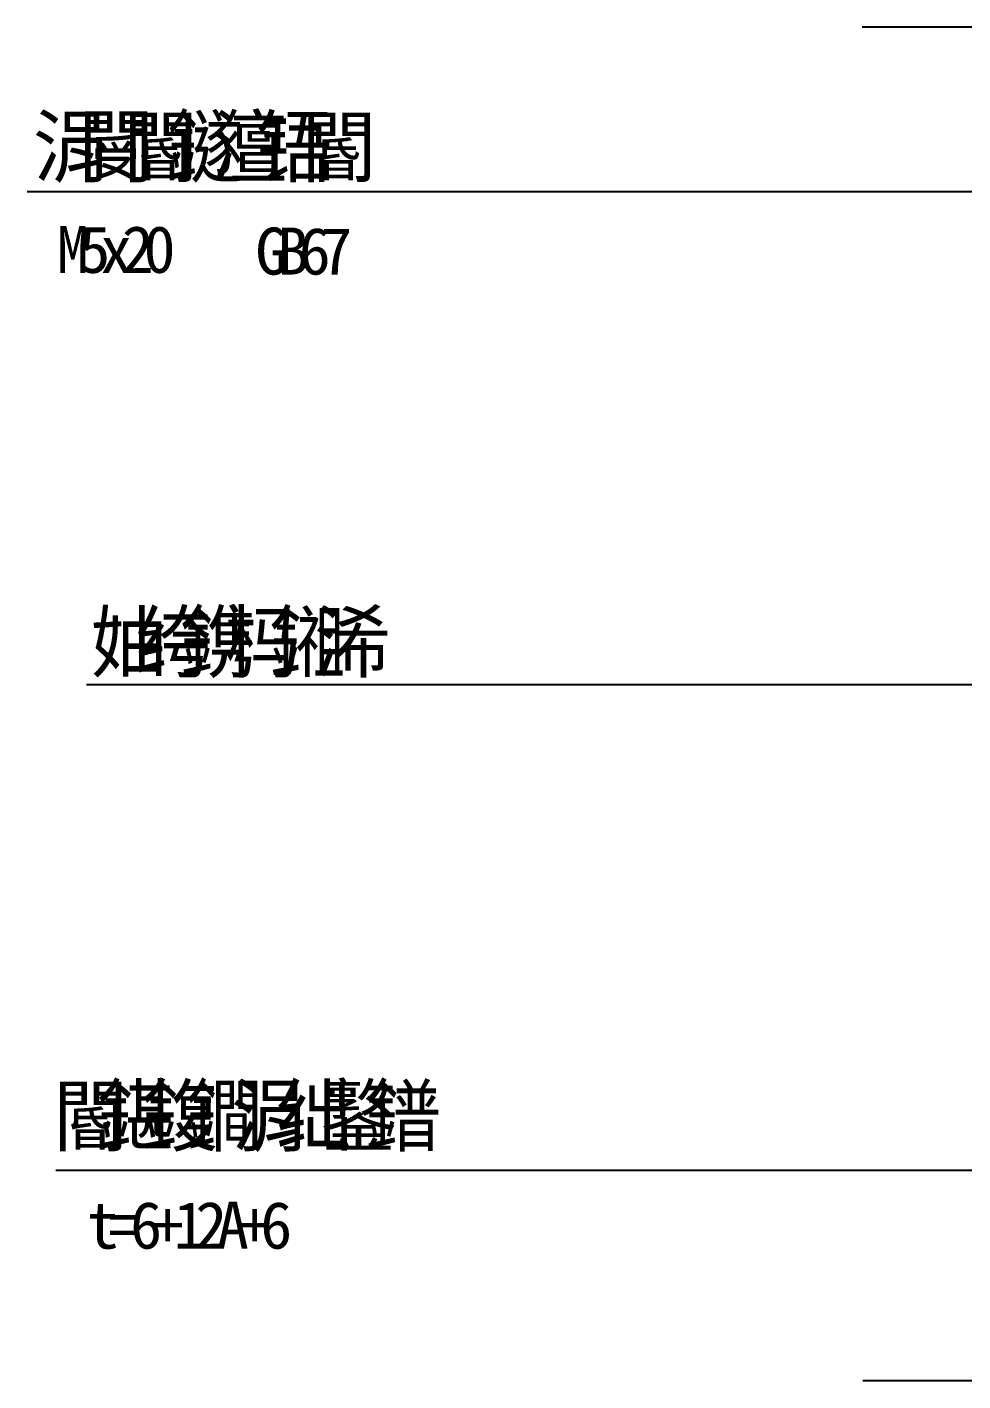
# Model space of a CAD drawing. Header units: metres. Extents: x 0 to 420, y 0 to 297.
# Drawn here: x 142.1 to 186.2, y 72.2 to 135.9 of the extents above; entities that cross this region are included whole.
import ezdxf

# ---------------------------------------------------------------- set-up
doc = ezdxf.new("R2010")
doc.units = ezdxf.units.M

msp = doc.modelspace()

# ---------------------------------------------------------------- linework, layer by layer
for p, q in [((215.65, 135.89), (181.43, 135.89)), ((142.14, 128.15), (242.64, 128.15)), ((144.94, 104.97), (245.92, 104.97)), ((255.57, 82.11), (143.49, 82.11)), ((212.31, 72.22), (181.46, 72.22))]:
    msp.add_line(p, q)

# ---------------------------------------------------------------- texts
for s, height, p in [('涓', 2.76, (142.42, 128.89)), ('閿', 2.76, (144.53, 128.89)), ('閽', 2.76, (146.63, 128.89)), ('鐩', 2.76, (148.73, 128.89)), ('澶', 2.76, (150.83, 128.89)), ('铻', 2.76, (152.93, 128.89)), ('閽', 2.76, (155.03, 128.89)), ('M', 2.21, (143.54, 124.33)), ('5', 2.21, (144.56, 124.33)), ('2', 2.21, (146.6, 124.33)), ('0', 2.21, (147.62, 124.33)), ('G', 2.21, (152.88, 124.25)), ('B', 2.21, (153.9, 124.25)), ('6', 2.21, (154.92, 124.25)), ('7', 2.21, (155.94, 124.25)), ('x', 2.21, (145.58, 124.33)), ('妯', 2.76, (145.13, 105.59)), ('绔', 2.76, (147.23, 105.59)), ('鎸', 2.76, (149.33, 105.59)), ('杩', 2.76, (151.43, 105.59)), ('鎺', 2.76, (153.54, 105.59)), ('浠', 2.76, (155.64, 105.59)), ('閽', 2.76, (143.34, 83.31)), ('鍖', 2.76, (145.44, 83.31)), ('鍑', 2.76, (147.54, 83.31)), ('鐧', 2.76, (149.64, 83.31)), ('涓', 2.76, (151.74, 83.31)), ('绌', 2.76, (153.84, 83.31)), ('鐜', 2.76, (155.94, 83.31)), ('鐠', 2.76, (158.04, 83.31)), ('t', 2.21, (144.95, 78.44)), ('6', 2.21, (146.99, 78.44)), ('+', 2.21, (148.01, 78.44)), ('1', 2.21, (149.03, 78.44)), ('2', 2.21, (150.05, 78.44)), ('A', 2.21, (151.07, 78.44)), ('+', 2.21, (152.09, 78.44)), ('6', 2.21, (153.11, 78.44)), ('=', 2.21, (145.97, 78.44))]:
    msp.add_text(s, height=height).set_placement(p)

doc.saveas('drawing.dxf')
